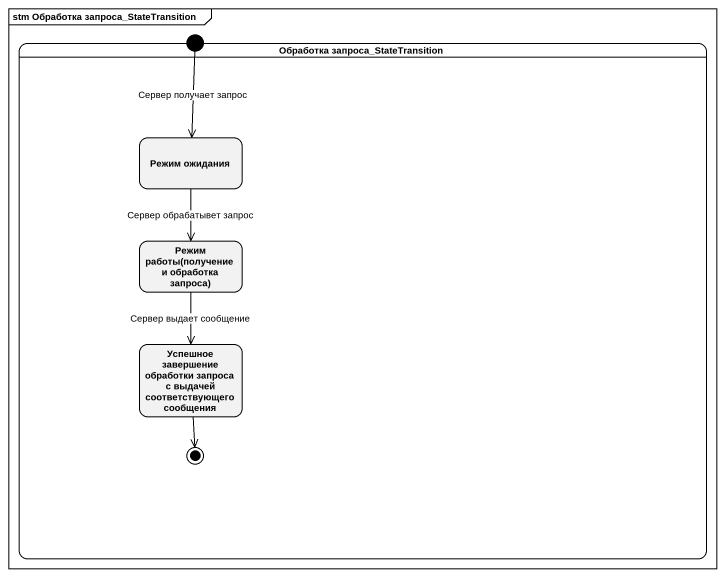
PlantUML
@startuml
mainframe stm Обработка запроса_StateTransition
hide empty description
state "Обработка запроса_StateTransition" as Обработка_запроса {
  state "Режим ожидания" as Режим_ожидания
  state "Режим работы(получение и обработка запроса)" as Режим_работы_получение_и
  state "Успешное завершение обработки запроса с выдачей соответствующего сообщения" as Успешное_завершение
  Успешное_завершение --> [*]
}
state initial1 <<start>>
initial1 --> Режим_ожидания : Сервер получает запрос
Режим_ожидания --> Режим_работы_получение_и : Сервер обрабатывет запрос
Режим_работы_получение_и --> Успешное_завершение : Сервер выдает сообщение
@enduml
